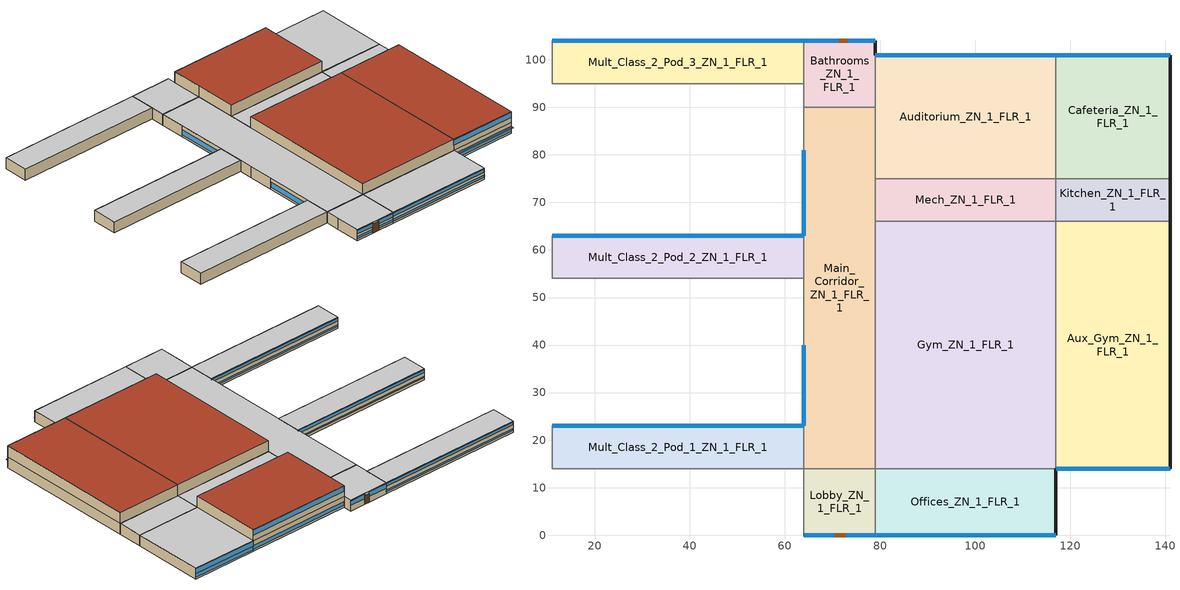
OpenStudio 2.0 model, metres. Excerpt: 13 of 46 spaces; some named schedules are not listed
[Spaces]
Bathrooms_ZN_1_FLR_1
 floor ground: 79,104 79,90 64,90 64,104 z0
 wall outside: 79,101 79,104 73.15,104 71.19,104 64,104 z0:4
 wall to Main_Corridor_ZN_1_FLR_1: 64,90 79,90 z0:4
 wall to Mult_Class_2_Pod_3_ZN_1_FLR_1: 64,104 64,95 z0:4
 wall to Auditorium_ZN_1_FLR_1: 79,90 79,101 z0:4
 wall to Corridor_Pod_3_ZN_1_FLR_1: 64,95 64,90 z0:4
 window (AEDG-K12 Daylight Glazing North): 78.97,104 73.18,104 / 71.16,104 64.03,104 z2.07:3.7
 door: 73.13,104 71.21,104 z0:3.1
 ceiling to Bathrooms_ZN_1_FLR_2: 79,90 79,104 64,104 64,90 z4
Gym_ZN_1_FLR_1
 floor ground: 117,66 117,14 79,14 79,66 z0
 wall to Mech_ZN_1_FLR_2: 117,66 79,66 z4:8
 wall to Aux_Gym_ZN_1_FLR_1: 117,14 117,66 z0:4; 117,14 117,66 z4:8
 wall to Offices_ZN_1_FLR_2: 79,14 117,14 z4:8
 wall to Offices_ZN_1_FLR_1: 79,14 117,14 z0:4
 wall to Main_Corridor_ZN_1_FLR_2: 79,66 79,14 z4:8
 wall to Main_Corridor_ZN_1_FLR_1: 79,66 79,14 z0:4
 wall to Mech_ZN_1_FLR_1: 117,66 79,66 z0:4
 roof outside: 117,14 117,66 79,66 79,14 z8
Aux_Gym_ZN_1_FLR_1
 floor ground: 141,66 141,14 117,14 117,66 z0
 wall outside: 117,14 141,14 141,66 z4:8; 117,14 141,14 141,66 z0:4
 wall to LIBRARY_MEDIA_CENTER_ZN_1_FLR_2: 141,66 117,66 z4:8
 wall to Kitchen_ZN_1_FLR_1: 141,66 117,66 z0:4
 window (AEDG-K12 Daylight Glazing South): 117.03,14 140.97,14 z5.89:7.7
 window (AEDG-K12 View Glazing South): 117.03,14 140.97,14 z0.76:2.57
 roof outside: 141,14 141,66 117,66 117,14 z8
Offices_ZN_1_FLR_1
 floor ground: 117,14 117,0 79,0 79,14 z0
 wall outside: 79,0 117,0 117,14 z0:4
 wall to Lobby_ZN_1_FLR_1: 79,14 79,0 z0:4
 window (AEDG-K12 View Glazing South): 79.03,0 116.97,0 z0.76:1.46
 window (AEDG-K12 Daylight Glazing South): 79.03,0 116.97,0 z2.5:3.7
 ceiling to Offices_ZN_1_FLR_2: 117,0 117,14 79,14 79,0 z4
Lobby_ZN_1_FLR_1
 floor ground: 79,14 79,0 64,0 64,14 z0
 wall outside: 64,0 70.38,0 72.87,0 79,0 z0:4
 wall to Main_Corridor_ZN_1_FLR_1: 79,14 64,14 z0:4
 wall to Corridor_Pod_1_ZN_1_FLR_1: 64,14 64,9 z0:4
 wall to Mult_Class_1_Pod_1_ZN_1_FLR_1: 64,9 64,0 z0:4
 window (AEDG-K12 View Glazing South): 72.9,0 78.97,0 / 64.03,0 70.36,0 z0.76:1.47
 window (AEDG-K12 Daylight Glazing South): 72.9,0 78.97,0 / 64.03,0 70.36,0 z2.5:3.7
 door: 70.41,0 72.85,0 z0:3.3
 ceiling to Lobby_ZN_1_FLR_2: 79,0 79,14 64,14 64,0 z4
Main_Corridor_ZN_1_FLR_1
 floor ground: 79,90 79,14 64,14 64,90 z0
 wall outside: 64,40 64,23 / 64,81 64,63 z0:4
 wall to Auditorium_ZN_1_FLR_1: 79,75 79,90 z0:4
 wall to Mult_Class_1_Pod_3_ZN_1_FLR_1: 64,90 64,81 z0:4
 wall to Mult_Class_1_Pod_2_ZN_1_FLR_1: 64,49 64,40 z0:4
 wall to Mult_Class_2_Pod_2_ZN_1_FLR_1: 64,63 64,54 z0:4
 wall to Corridor_Pod_2_ZN_1_FLR_1: 64,54 64,49 z0:4
 wall to Mult_Class_2_Pod_1_ZN_1_FLR_1: 64,23 64,14 z0:4
 wall to Mech_ZN_1_FLR_1: 79,66 79,75 z0:4
 window (AEDG-K12 View Glazing EastWest): 64,39.97 64,23.03 / 64,80.97 64,63.03 z0.76:2.57
 ceiling to Main_Corridor_ZN_1_FLR_2: 79,14 79,90 64,90 64,14 z4
Kitchen_ZN_1_FLR_1
 floor ground: 141,75 141,66 117,66 117,75 z0
 wall outside: 141,66 141,75 z0:4
 wall to Mech_ZN_1_FLR_1: 117,75 117,66 z0:4
 wall to Cafeteria_ZN_1_FLR_1: 141,75 117,75 z0:4
 ceiling to LIBRARY_MEDIA_CENTER_ZN_1_FLR_2: 141,66 141,75 117,75 117,66 z4
Auditorium_ZN_1_FLR_1
 floor ground: 117,101 117,75 79,75 79,101 z0
 wall outside: 117,101 79,101 z4:8; 117,101 79,101 z0:4
 wall to Mech_ZN_1_FLR_2: 79,75 117,75 z4:8
 wall to LIBRARY_MEDIA_CENTER_ZN_1_FLR_2: 117,75 117,101 z4:8
 wall to Cafeteria_ZN_1_FLR_1: 117,75 117,101 z0:4
 wall to Mech_ZN_1_FLR_1: 79,75 117,75 z0:4
 wall to Bathrooms_ZN_1_FLR_2: 79,101 79,90 z4:8
 wall to Main_Corridor_ZN_1_FLR_2: 79,90 79,75 z4:8
 window (AEDG-K12 Daylight Glazing North): 116.97,101 79.03,101 z5.89:7.7
 window (AEDG-K12 View Glazing North): 116.97,101 79.03,101 z0.76:2.06
 roof outside: 117,75 117,101 79,101 79,75 z8
Cafeteria_ZN_1_FLR_1
 floor ground: 141,101 141,75 117,75 117,101 z0
 wall outside: 141,75 141,101 117,101 z0:4
 window (AEDG-K12 View Glazing North): 140.97,101 117.03,101 z0.66:1.96
 window (AEDG-K12 Daylight Glazing North): 140.97,101 117.03,101 z1.99:3.8
 ceiling to LIBRARY_MEDIA_CENTER_ZN_1_FLR_2: 141,75 141,101 117,101 117,75 z4
Mult_Class_2_Pod_1_ZN_1_FLR_1
 floor ground: 64,23 64,14 11,14 11,23 z0
 wall outside: 64,23 11,23 z0:4
 wall to Corridor_Pod_1_ZN_1_FLR_1: 11,14 64,14 z0:4
 wall to Corner_Class_2_Pod_1_ZN_1_FLR_1: 11,23 11,14 z0:4
 window (AEDG-K12 View Glazing North): 63.97,23 11.03,23 z0.76:1.21
 window (AEDG-K12 Daylight Glazing North): 63.97,23 11.03,23 z2.66:3.7
 ceiling to Mult_Class_2_Pod_1_ZN_1_FLR_2: 64,14 64,23 11,23 11,14 z4
Mech_ZN_1_FLR_1
 floor ground: 117,75 117,66 79,66 79,75 z0
 ceiling to Mech_ZN_1_FLR_2: 117,66 117,75 79,75 79,66 z4
Mult_Class_2_Pod_2_ZN_1_FLR_1
 floor ground: 64,63 64,54 11,54 11,63 z0
 wall outside: 64,63 11,63 z0:4
 wall to Corridor_Pod_2_ZN_1_FLR_1: 11,54 64,54 z0:4
 wall to Corner_Class_2_Pod_2_ZN_1_FLR_1: 11,63 11,54 z0:4
 window (AEDG-K12 View Glazing North): 63.97,63 11.03,63 z0.76:1.21
 window (AEDG-K12 Daylight Glazing North): 63.97,63 11.03,63 z2.66:3.7
 ceiling to Mult_Class_2_Pod_2_ZN_1_FLR_2: 64,54 64,63 11,63 11,54 z4
Mult_Class_2_Pod_3_ZN_1_FLR_1
 floor ground: 64,104 64,95 11,95 11,104 z0
 wall outside: 64,104 11,104 z0:4
 wall to Corridor_Pod_3_ZN_1_FLR_1: 11,95 64,95 z0:4
 wall to Corner_Class_2_Pod_3_ZN_1_FLR_1: 11,104 11,95 z0:4
 window (AEDG-K12 View Glazing North): 63.97,104 11.03,104 z0.76:1.21
 window (AEDG-K12 Daylight Glazing North): 63.97,104 11.03,104 z2.66:3.7
 ceiling to Mult_Class_2_Pod_3_ZN_1_FLR_2: 64,95 64,104 11,104 11,95 z4
shading: 79.03,0 79.03,-0.35 116.97,-0.35 116.97,0 z1.46; 72.9,0 72.9,-0.35 78.97,-0.35 78.97,0 z1.47; 64.03,0 64.03,-0.35 70.36,-0.35 70.36,0 z1.47; 117.03,14 117.03,13.1 140.97,13.1 140.97,14 z2.57
[WindowMaterial:Gas] Gas Type=Air
Name | Thickness {m} | Thickness
Air | 0.0127
000 Air 13mm |  | 0.0127
[Material]
Name | Roughness | Thickness {m} | Conductivity {W/m-K} | Density {kg/m3} | Specific Heat {J/kg-K} | Thermal Absorptance | Solar Absorptance | Visible Absorptance | Thickness | Conductivity | Density | Specific Heat
Wood Siding | MediumSmooth | 0.01 | 0.11 | 544.62 | 1210 | 0.9 | 0.78 | 0.78
1/2IN Gypsum | Smooth | 0.0127 | 0.16 | 784.9 | 830 | 0.9 | 0.92 | 0.92
Metal Decking | MediumSmooth | 0.0015 | 45.006 | 7680 | 418.4 | 0.9 | 0.7 | 0.3
MAT-CC05 4 HW CONCRETE | Rough | 0.1016 | 1.311 | 2240 | 836.8 | 0.9 | 0.7 | 0.7
Roof Membrane | VeryRough | 0.0095 | 0.16 | 1121.29 | 1460 | 0.9 | 0.7 | 0.7
000 G05 25mm wood | MediumSmooth |  |  |  |  |  |  |  | 0.0254 | 0.15 | 608 | 1630
Steel Frame NonRes Wall Insulation-2.10 | MediumRough |  |  |  |  | 0.9 | 0.7 | 0.7 | 0.0870565 | 0.049 | 265 | 836.8
IEAD NonRes Roof Insulation-2.85 | MediumRough |  |  |  |  | 0.9 | 0.7 | 0.7 | 0.127339 | 0.049 | 265 | 836.8
000 F16 Acoustic tile | MediumSmooth |  |  |  |  |  |  |  | 0.0191 | 0.06 | 368 | 590
000 M11 100mm lightweight concrete | MediumRough |  |  |  |  |  |  |  | 0.1016 | 0.53 | 1280 | 840
000 G01a 19mm gypsum board | MediumSmooth |  |  |  |  |  |  |  | 0.019 | 0.16 | 800 | 1090
000 F08 Metal surface | Smooth |  |  |  |  |  |  |  | 0.0008 | 45.28 | 7824 | 500
000 I01 25mm insulation board | MediumRough |  |  |  |  |  |  |  | 0.0254 | 0.03 | 43 | 1210
[Material:NoMass]
CP02 CARPET PAD: Roughness=VeryRough; Thermal Resistance {m2-K/W}=0.2165; Thermal Absorptance=0.9; Solar Absorptance=0.7; Visible Absorptance=0.8
[Construction]
000 Interior Partition; 000 Interior Door: 000 G05 25mm wood
000 ExtSlabCarpet 4in ClimateZone 1-8: MAT-CC05 4 HW CONCRETE, CP02 CARPET PAD
ASHRAE 90.1-2004 ExtWall SteelFrame ClimateZone 5-6: Wood Siding, Steel Frame NonRes Wall Insulation-2.10, 1/2IN Gypsum
ASHRAE 90.1-2004 ExtRoof IEAD ClimateZone 5-6: Roof Membrane, IEAD NonRes Roof Insulation-2.85, Metal Decking
000 Interior Floor: 000 F16 Acoustic tile, 000 F05 Ceiling air space resistance, 000 M11 100mm lightweight concrete
000 Interior Wall: 000 G01a 19mm gypsum board, 000 F04 Wall air space resistance, 000 G01a 19mm gypsum board
000 Interior Ceiling: 000 M11 100mm lightweight concrete, 000 F05 Ceiling air space resistance, 000 F16 Acoustic tile
ASHRAE 90.1-2004 ExtWindow ClimateZone 4-6: Fixed Window 3.24/0.39/0.31
000 Exterior Door: 000 F08 Metal surface, 000 I01 25mm insulation board
000 Exterior Window: 000 Clear 3mm, 000 Air 13mm, 000 Clear 3mm
000 Interior Window: 000 Clear 3mm
AEDG-K12 View Glazing North: AEDG-K12 View Glazing North-mat
AEDG-K12 View Glazing South: AEDG-K12 View Glazing South-mat
AEDG-K12 View Glazing EastWest: AEDG-K12 View Glazing EastWest-mat
AEDG-K12 Daylight Glazing South: AEDG-K12 Daylight Glazing South-mat
AEDG-K12 Daylight Glazing North: AEDG-K12 Daylight Glazing North-mat
[WindowMaterial:Glazing]
000 Clear 3mm: Optical Data Type=SpectralAverage; Thickness=0.003; Solar Transmittance at Normal Incidence=0.837; Front Side Solar Reflectance at Normal Incidence=0.075; Back Side Solar Reflectance at Normal Incidence=0.075; Visible Transmittance at Normal Incidence=0.898; Front Side Visible Reflectance at Normal Incidence=0.081; Back Side Visible Reflectance at Normal Incidence=0.081; Infrared Transmittance at Normal Incidence=0; Front Side Infrared Hemispherical Emissivity=0.84; Back Side Infrared Hemispherical Emissivity=0.84; Conductivity=0.9
[WindowMaterial:SimpleGlazingSystem]
Name | U-Factor | Solar Heat Gain Coefficient | Visible Transmittance | U-Factor {W/m2-K}
Fixed Window 3.24/0.39/0.31 | 3.23646 | 0.39 | 0.31
AEDG-K12 View Glazing North-mat; AEDG-K12 View Glazing South-mat; AEDG-K12 View Glazing EastWest-mat |  | 0.36 | 0.3 | 2.04417
AEDG-K12 Daylight Glazing South-mat; AEDG-K12 Daylight Glazing North-mat |  | 0.58 | 0.8 | 2.04417
[DefaultConstructionSet]
ASHRAE 90.1-2004 ClimateZone 5-6 (s scho) ConstSet: Default Exterior Surface Constructions=ASHRAE 90.1-2004 ClimateZone 5-6 (s scho) Exterior DefSurfCons; Default Interior Surface Constructions=000 Interior DefSurfCons; Default Ground Contact Surface Constructions=000 Ground DefSurfCons; Default Exterior SubSurface Constructions=ASHRAE 90.1-2004 ClimateZone 5-6 (s scho) Exterior DefSubCons; Default Interior SubSurface Constructions=000 Interior DefSubCons; Interior Partition Construction=000 Interior Partition
[DefaultSurfaceConstructions]
Name | Floor Construction | Wall Construction | Roof Ceiling Construction
ASHRAE 90.1-2004 ClimateZone 5-6 (s scho) Exterior DefSurfCons | 000 ExtSlabCarpet 4in ClimateZone 1-8 | ASHRAE 90.1-2004 ExtWall SteelFrame ClimateZone 5-6 | ASHRAE 90.1-2004 ExtRoof IEAD ClimateZone 5-6
000 Interior DefSurfCons | 000 Interior Floor | 000 Interior Wall | 000 Interior Ceiling
000 Ground DefSurfCons | 000 ExtSlabCarpet 4in ClimateZone 1-8 | 000 ExtSlabCarpet 4in ClimateZone 1-8 | 000 ExtSlabCarpet 4in ClimateZone 1-8
[DefaultSubSurfaceConstructions] Glass Door Construction=000 Exterior Window; Tubular Daylight Dome Construction=000 Interior Window; Tubular Daylight Diffuser Construction=000 Interior Window
Name | Fixed Window Construction | Operable Window Construction | Door Construction | Skylight Construction
ASHRAE 90.1-2004 ClimateZone 5-6 (s scho) Exterior DefSubCons | ASHRAE 90.1-2004 ExtWindow ClimateZone 4-6 | ASHRAE 90.1-2004 ExtWindow ClimateZone 4-6 | 000 Exterior Door
000 Interior DefSubCons | 000 Interior Window | 000 Interior Window | 000 Interior Door | 000 Exterior Window
[Material:AirGap]
Name | Thermal Resistance
000 F05 Ceiling air space resistance | 0.18
000 F04 Wall air space resistance | 0.15
[WindowMaterial:Blind]
Window Material Blind 1: Slat Width {m}=0.025; Slat Separation {m}=0.01875; Front Side Slat Beam Solar Reflectance=0.5; Back Side Slat Beam Solar Reflectance=0.5; Front Side Slat Diffuse Solar Reflectance=0.5; Back Side Slat Diffuse Solar Reflectance=0.5; Slat Beam Visible Transmittance=0
[ThermalZone] Multiplier=1; Use Ideal Air Loads=No
Name | Primary Daylighting Control | Fraction of Zone Controlled by Primary Daylighting Control | Thermostat
Bathrooms_ZN_1_FLR_1 Thermal Zone | Bathrooms_ZN_1_FLR_1 sensor | 0.285714 | Thermostat Setpoint Dual Setpoint 2
Mech_ZN_1_FLR_1 Thermal Zone; Main_Corridor_ZN_1_FLR_1 Thermal Zone; Kitchen_ZN_1_FLR_1 Thermal Zone |  |  | Thermostat Setpoint Dual Setpoint 2
Mult_Class_2_Pod_2_ZN_1_FLR_1 Thermal Zone | Mult_Class_2_Pod_2_ZN_1_FLR_1 sensor | 0.444444 | Thermostat Setpoint Dual Setpoint 1
Gym_ZN_1_FLR_1 Thermal Zone |  |  | Thermostat Setpoint Dual Setpoint 1
Mult_Class_2_Pod_1_ZN_1_FLR_1 Thermal Zone | Mult_Class_2_Pod_1_ZN_1_FLR_1 sensor | 0.444444 | Thermostat Setpoint Dual Setpoint 1
Auditorium_ZN_1_FLR_1 Thermal Zone | Auditorium_ZN_1_FLR_1 sensor | 0.153846 | Thermostat Setpoint Dual Setpoint 1
Aux_Gym_ZN_1_FLR_1 Thermal Zone | Aux_Gym_ZN_1_FLR_1 sensor | 0.0769231 | Thermostat Setpoint Dual Setpoint 1
Offices_ZN_1_FLR_1 Thermal Zone | Offices_ZN_1_FLR_1 sensor | 0.285714 | Thermostat Setpoint Dual Setpoint 1
Lobby_ZN_1_FLR_1 Thermal Zone | Lobby_ZN_1_FLR_1 sensor | 0.285714 | Thermostat Setpoint Dual Setpoint 2
Cafeteria_ZN_1_FLR_1 Thermal Zone | Cafeteria_ZN_1_FLR_1 sensor | 0.153846 | Thermostat Setpoint Dual Setpoint 1
Mult_Class_2_Pod_3_ZN_1_FLR_1 Thermal Zone | Mult_Class_2_Pod_3_ZN_1_FLR_1 sensor | 0.444444 | Thermostat Setpoint Dual Setpoint 1
[Space] Building Story=Building Story 1; Part of Total Floor Area=Yes
Name | Space Type | Thermal Zone
Bathrooms_ZN_1_FLR_1 | ASHRAE 90.1-2004 SecondarySchool Restroom | Bathrooms_ZN_1_FLR_1 Thermal Zone
Mech_ZN_1_FLR_1 | ASHRAE 90.1-2004 SecondarySchool Mechanical | Mech_ZN_1_FLR_1 Thermal Zone
Mult_Class_2_Pod_2_ZN_1_FLR_1 |  | Mult_Class_2_Pod_2_ZN_1_FLR_1 Thermal Zone
Gym_ZN_1_FLR_1 | ASHRAE 90.1-2004 SecondarySchool Gym | Gym_ZN_1_FLR_1 Thermal Zone
Mult_Class_2_Pod_1_ZN_1_FLR_1 |  | Mult_Class_2_Pod_1_ZN_1_FLR_1 Thermal Zone
Auditorium_ZN_1_FLR_1 | ASHRAE 90.1-2004 SecondarySchool Auditorium | Auditorium_ZN_1_FLR_1 Thermal Zone
Aux_Gym_ZN_1_FLR_1 | ASHRAE 90.1-2004 SecondarySchool Gym | Aux_Gym_ZN_1_FLR_1 Thermal Zone
Offices_ZN_1_FLR_1 | ASHRAE 90.1-2004 SecondarySchool Office | Offices_ZN_1_FLR_1 Thermal Zone
Lobby_ZN_1_FLR_1 | ASHRAE 90.1-2004 SecondarySchool Lobby | Lobby_ZN_1_FLR_1 Thermal Zone
Main_Corridor_ZN_1_FLR_1 | ASHRAE 90.1-2004 SecondarySchool Corridor | Main_Corridor_ZN_1_FLR_1 Thermal Zone
Kitchen_ZN_1_FLR_1 | ASHRAE 90.1-2004 SecondarySchool Kitchen | Kitchen_ZN_1_FLR_1 Thermal Zone
Cafeteria_ZN_1_FLR_1 | ASHRAE 90.1-2004 SecondarySchool Cafeteria | Cafeteria_ZN_1_FLR_1 Thermal Zone
Mult_Class_2_Pod_3_ZN_1_FLR_1 |  | Mult_Class_2_Pod_3_ZN_1_FLR_1 Thermal Zone
[DesignSpecification:OutdoorAir] Outdoor Air Method=Sum; Outdoor Air Flow Rate=0; Outdoor Air Flow Air Changes per Hour=0
Name | Outdoor Air Flow per Person | Outdoor Air Flow per Floor Area
SecondarySchool Auditorium Outdoor Air | 0.0086106 | 0
SecondarySchool Gym Outdoor Air; SecondarySchool Office Outdoor Air | 0.0107645 | 0
SecondarySchool Lobby Outdoor Air | 0 | 0.000508
SecondarySchool Mechanical Outdoor Air | 0 | 0.000254
SecondarySchool Restroom Outdoor Air | 0.0269088 | 0
[BuildingStory]
Building Story 1: Nominal Z Coordinate {m}=0; Default Construction Set=ASHRAE 90.1-2004 ClimateZone 5-6 (s scho) ConstSet
[SpaceType] Standards Building Type=SecondarySchool
Name | Default Schedule Set | Design Specification Outdoor Air Object | Standards Space Type
ASHRAE 90.1-2004 SecondarySchool Auditorium | SecondarySchool Auditorium Schedules | SecondarySchool Auditorium Outdoor Air | Auditorium
ASHRAE 90.1-2004 SecondarySchool Cafeteria | SecondarySchool Cafeteria Schedules | SecondarySchool Cafeteria Outdoor Air | Cafeteria
ASHRAE 90.1-2004 SecondarySchool Gym | SecondarySchool Gym Schedules | SecondarySchool Gym Outdoor Air | Gym
ASHRAE 90.1-2004 SecondarySchool Kitchen | SecondarySchool Kitchen Schedules | SecondarySchool Kitchen Outdoor Air | Kitchen
ASHRAE 90.1-2004 SecondarySchool Lobby | SecondarySchool Lobby Schedules | SecondarySchool Lobby Outdoor Air | Lobby
ASHRAE 90.1-2004 SecondarySchool Mechanical | SecondarySchool Mechanical Schedules | SecondarySchool Mechanical Outdoor Air | Mechanical
ASHRAE 90.1-2004 SecondarySchool Office | SecondarySchool Office Schedules | SecondarySchool Office Outdoor Air | Office
ASHRAE 90.1-2004 SecondarySchool Restroom | SecondarySchool Restroom Schedules | SecondarySchool Restroom Outdoor Air | Restroom
[DefaultScheduleSet] People Activity Level Schedule=SecondarySchool Activity; Lighting Schedule=SecondarySchool Bldg Light; Electric Equipment Schedule=SecondarySchool Bldg Equip; Infiltration Schedule=SecondarySchool Infil
Name | Number of People Schedule
SecondarySchool Auditorium Schedules | SecondarySchool Auditorium Occ
SecondarySchool Gym Schedules
SecondarySchool Lobby Schedules; SecondarySchool Mechanical Schedules; SecondarySchool Restroom Schedules | SecondarySchool Bldg Occ
SecondarySchool Office Schedules | SecondarySchool Office Occ
[People]
Name | People Definition | Space or SpaceType
ASHRAE 90.1-2004 SecondarySchool Auditorium PeopInst | SecondarySchool Auditorium PeopDef | ASHRAE 90.1-2004 SecondarySchool Auditorium
ASHRAE 90.1-2004 SecondarySchool Gym PeopInst | SecondarySchool Gym PeopDef | ASHRAE 90.1-2004 SecondarySchool Gym
ASHRAE 90.1-2004 SecondarySchool Lobby PeopInst | SecondarySchool Lobby PeopDef | ASHRAE 90.1-2004 SecondarySchool Lobby
ASHRAE 90.1-2004 SecondarySchool Mechanical PeopInst | SecondarySchool Mechanical PeopDef | ASHRAE 90.1-2004 SecondarySchool Mechanical
ASHRAE 90.1-2004 SecondarySchool Office PeopInst | SecondarySchool Office PeopDef | ASHRAE 90.1-2004 SecondarySchool Office
ASHRAE 90.1-2004 SecondarySchool Restroom PeopInst | SecondarySchool Restroom PeopDef | ASHRAE 90.1-2004 SecondarySchool Restroom
[Lights]
Name | Lights Definition | Space or SpaceType
ASHRAE 90.1-2004 SecondarySchool Auditorium LightsInst | ASHRAE 90.1-2004 SecondarySchool Auditorium LightsDef | ASHRAE 90.1-2004 SecondarySchool Auditorium
ASHRAE 90.1-2004 SecondarySchool Corridor LightsInst | ASHRAE 90.1-2004 SecondarySchool Corridor LightsDef | ASHRAE 90.1-2004 SecondarySchool Corridor
ASHRAE 90.1-2004 SecondarySchool Gym LightsInst | ASHRAE 90.1-2004 SecondarySchool Gym LightsDef | ASHRAE 90.1-2004 SecondarySchool Gym
ASHRAE 90.1-2004 SecondarySchool Lobby LightsInst | ASHRAE 90.1-2004 SecondarySchool Lobby LightsDef | ASHRAE 90.1-2004 SecondarySchool Lobby
ASHRAE 90.1-2004 SecondarySchool Mechanical LightsInst | ASHRAE 90.1-2004 SecondarySchool Mechanical LightsDef | ASHRAE 90.1-2004 SecondarySchool Mechanical
ASHRAE 90.1-2004 SecondarySchool Office LightsInst | ASHRAE 90.1-2004 SecondarySchool Office LightsDef | ASHRAE 90.1-2004 SecondarySchool Office
ASHRAE 90.1-2004 SecondarySchool Restroom LightsInst | ASHRAE 90.1-2004 SecondarySchool Restroom LightsDef | ASHRAE 90.1-2004 SecondarySchool Restroom
[ElectricEquipment]
Name | Electric Equipment Definition | Space or SpaceType
ASHRAE 90.1-2004 SecondarySchool Auditorium ElecInst | ASHRAE 90.1-2004 SecondarySchool Auditorium ElecDef | ASHRAE 90.1-2004 SecondarySchool Auditorium
ASHRAE 90.1-2004 SecondarySchool Corridor ElecInst | ASHRAE 90.1-2004 SecondarySchool Corridor ElecDef | ASHRAE 90.1-2004 SecondarySchool Corridor
ASHRAE 90.1-2004 SecondarySchool Gym ElecInst | ASHRAE 90.1-2004 SecondarySchool Gym ElecDef | ASHRAE 90.1-2004 SecondarySchool Gym
ASHRAE 90.1-2004 SecondarySchool Lobby ElecInst | ASHRAE 90.1-2004 SecondarySchool Lobby ElecDef | ASHRAE 90.1-2004 SecondarySchool Lobby
ASHRAE 90.1-2004 SecondarySchool Mechanical ElecInst | ASHRAE 90.1-2004 SecondarySchool Mechanical ElecDef | ASHRAE 90.1-2004 SecondarySchool Mechanical
ASHRAE 90.1-2004 SecondarySchool Office ElecInst | ASHRAE 90.1-2004 SecondarySchool Office ElecDef | ASHRAE 90.1-2004 SecondarySchool Office
ASHRAE 90.1-2004 SecondarySchool Restroom ElecInst | ASHRAE 90.1-2004 SecondarySchool Restroom ElecDef | ASHRAE 90.1-2004 SecondarySchool Restroom
[SpaceInfiltration:DesignFlowRate] Design Flow Rate Calculation Method=AirChanges/Hour; Design Flow Rate=0; Air Changes per Hour=0.18
Name | Space or SpaceType
ASHRAE 90.1-2004 SecondarySchool Auditorium Infil | ASHRAE 90.1-2004 SecondarySchool Auditorium
ASHRAE 90.1-2004 SecondarySchool Corridor Infil | ASHRAE 90.1-2004 SecondarySchool Corridor
ASHRAE 90.1-2004 SecondarySchool Gym Infil | ASHRAE 90.1-2004 SecondarySchool Gym
ASHRAE 90.1-2004 SecondarySchool Lobby Infil | ASHRAE 90.1-2004 SecondarySchool Lobby
ASHRAE 90.1-2004 SecondarySchool Mechanical Infil | ASHRAE 90.1-2004 SecondarySchool Mechanical
ASHRAE 90.1-2004 SecondarySchool Office Infil | ASHRAE 90.1-2004 SecondarySchool Office
ASHRAE 90.1-2004 SecondarySchool Restroom Infil | ASHRAE 90.1-2004 SecondarySchool Restroom
[ShadingControl]
Shading Control 1: Shading Type=InteriorBlind; Shading Device Material=Window Material Blind 1
[DaylightingDevice:Shelf]
Name | Window | Inside Shelf
Daylighting Device Shelf 13 | Sub Surface 60 | Interior Partition Surface 13
Daylighting Device Shelf 16 | Sub Surface 68 | Interior Partition Surface 16
Daylighting Device Shelf 17 | Sub Surface 70 | Interior Partition Surface 17
Daylighting Device Shelf 19 | Sub Surface 82 | Interior Partition Surface 19
[Daylighting:Control] Position Z-Coordinate {m}=0.9144; Illuminance Setpoint {lux}=430.556
Name | Space | Position X-Coordinate {m} | Position Y-Coordinate {m} | Phi Rotation Around Z-Axis {deg}
Cafeteria_ZN_1_FLR_1 sensor | Cafeteria_ZN_1_FLR_1 | 12 | 22 | 0
Auditorium_ZN_1_FLR_1 sensor | Auditorium_ZN_1_FLR_1 | 19 | 18 | 0
Bathrooms_ZN_1_FLR_1 sensor | Bathrooms_ZN_1_FLR_1 | 3.59452 | 10 | 0
Mult_Class_2_Pod_1_ZN_1_FLR_1 sensor | Mult_Class_2_Pod_1_ZN_1_FLR_1 | 26.5 | 5 | 0
Mult_Class_2_Pod_2_ZN_1_FLR_1 sensor | Mult_Class_2_Pod_2_ZN_1_FLR_1 | 26.5 | 5 | 0
Offices_ZN_1_FLR_1 sensor | Offices_ZN_1_FLR_1 | 19 | 4 | 180
Lobby_ZN_1_FLR_1 sensor | Lobby_ZN_1_FLR_1 | 3.19215 | 4 | 180
Mult_Class_2_Pod_3_ZN_1_FLR_1 sensor | Mult_Class_2_Pod_3_ZN_1_FLR_1 | 26.5 | 5 | 0
Aux_Gym_ZN_1_FLR_1 sensor | Aux_Gym_ZN_1_FLR_1 | 12 | 8 | 180
